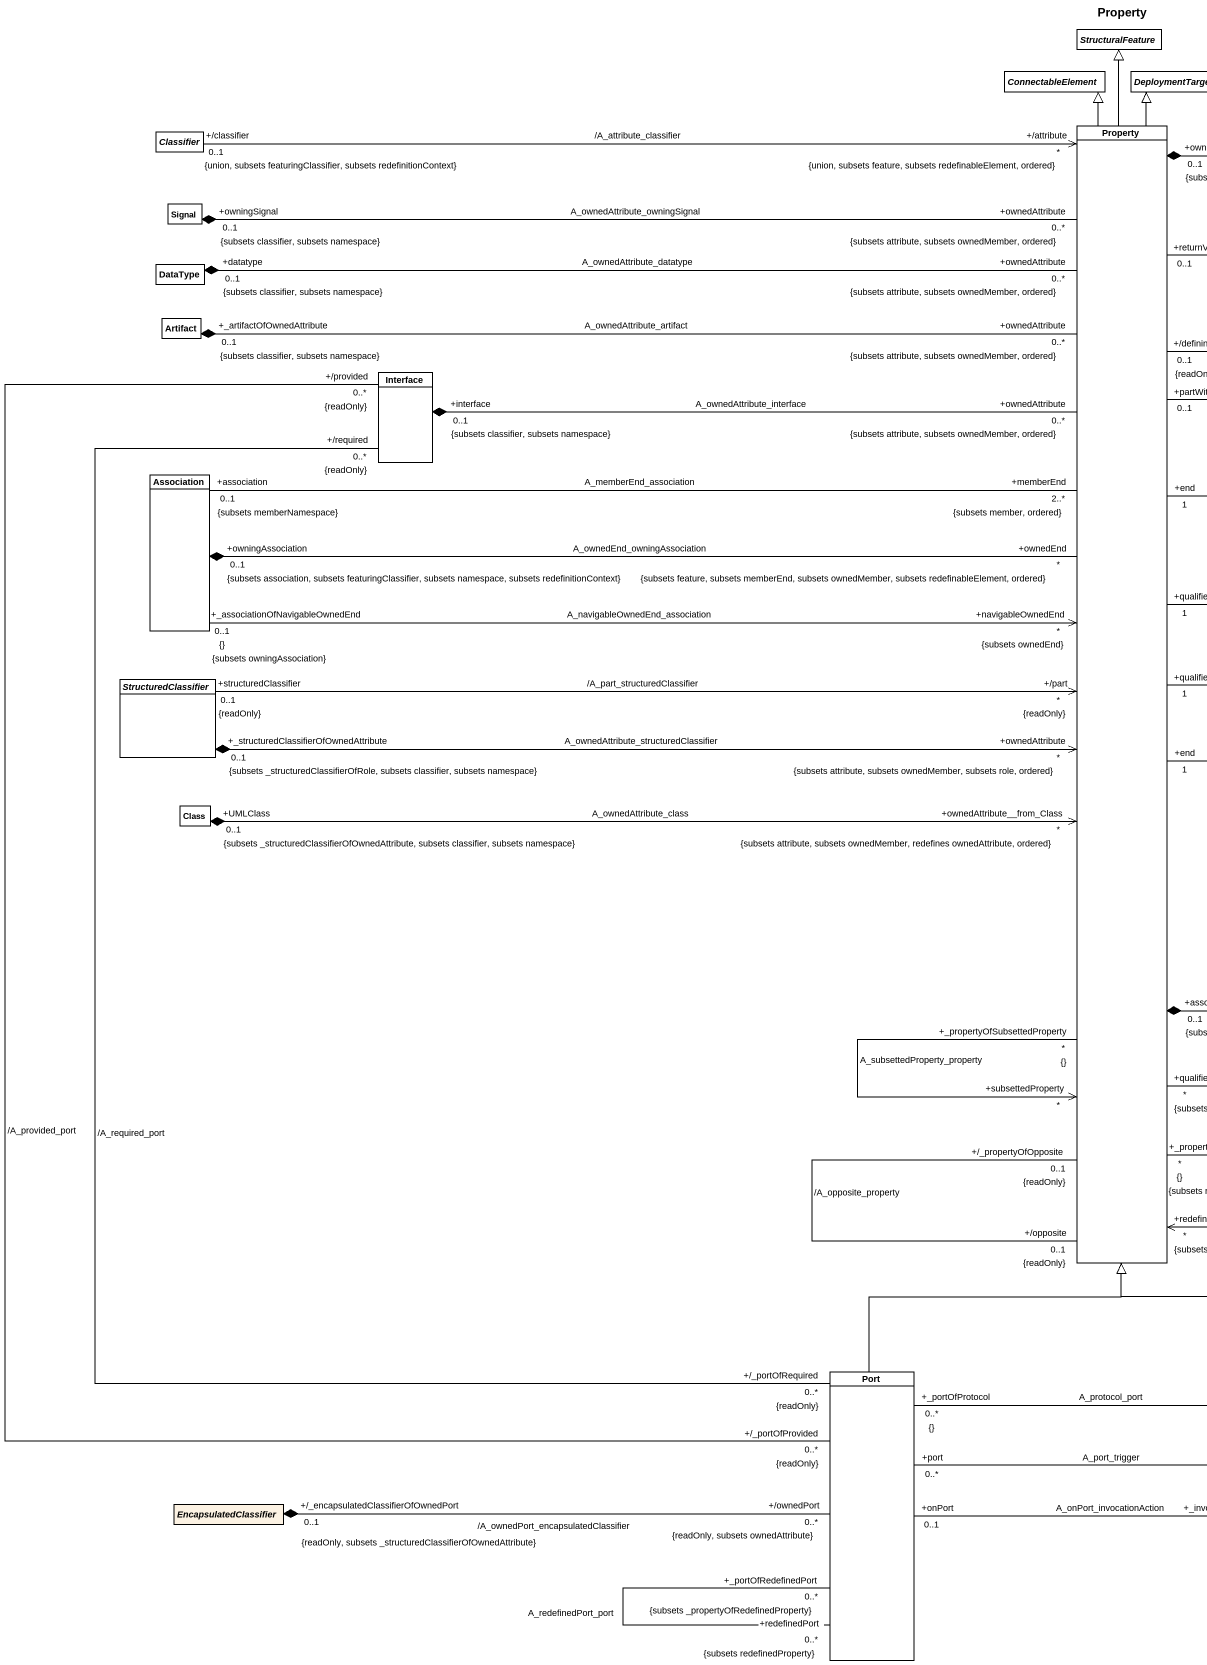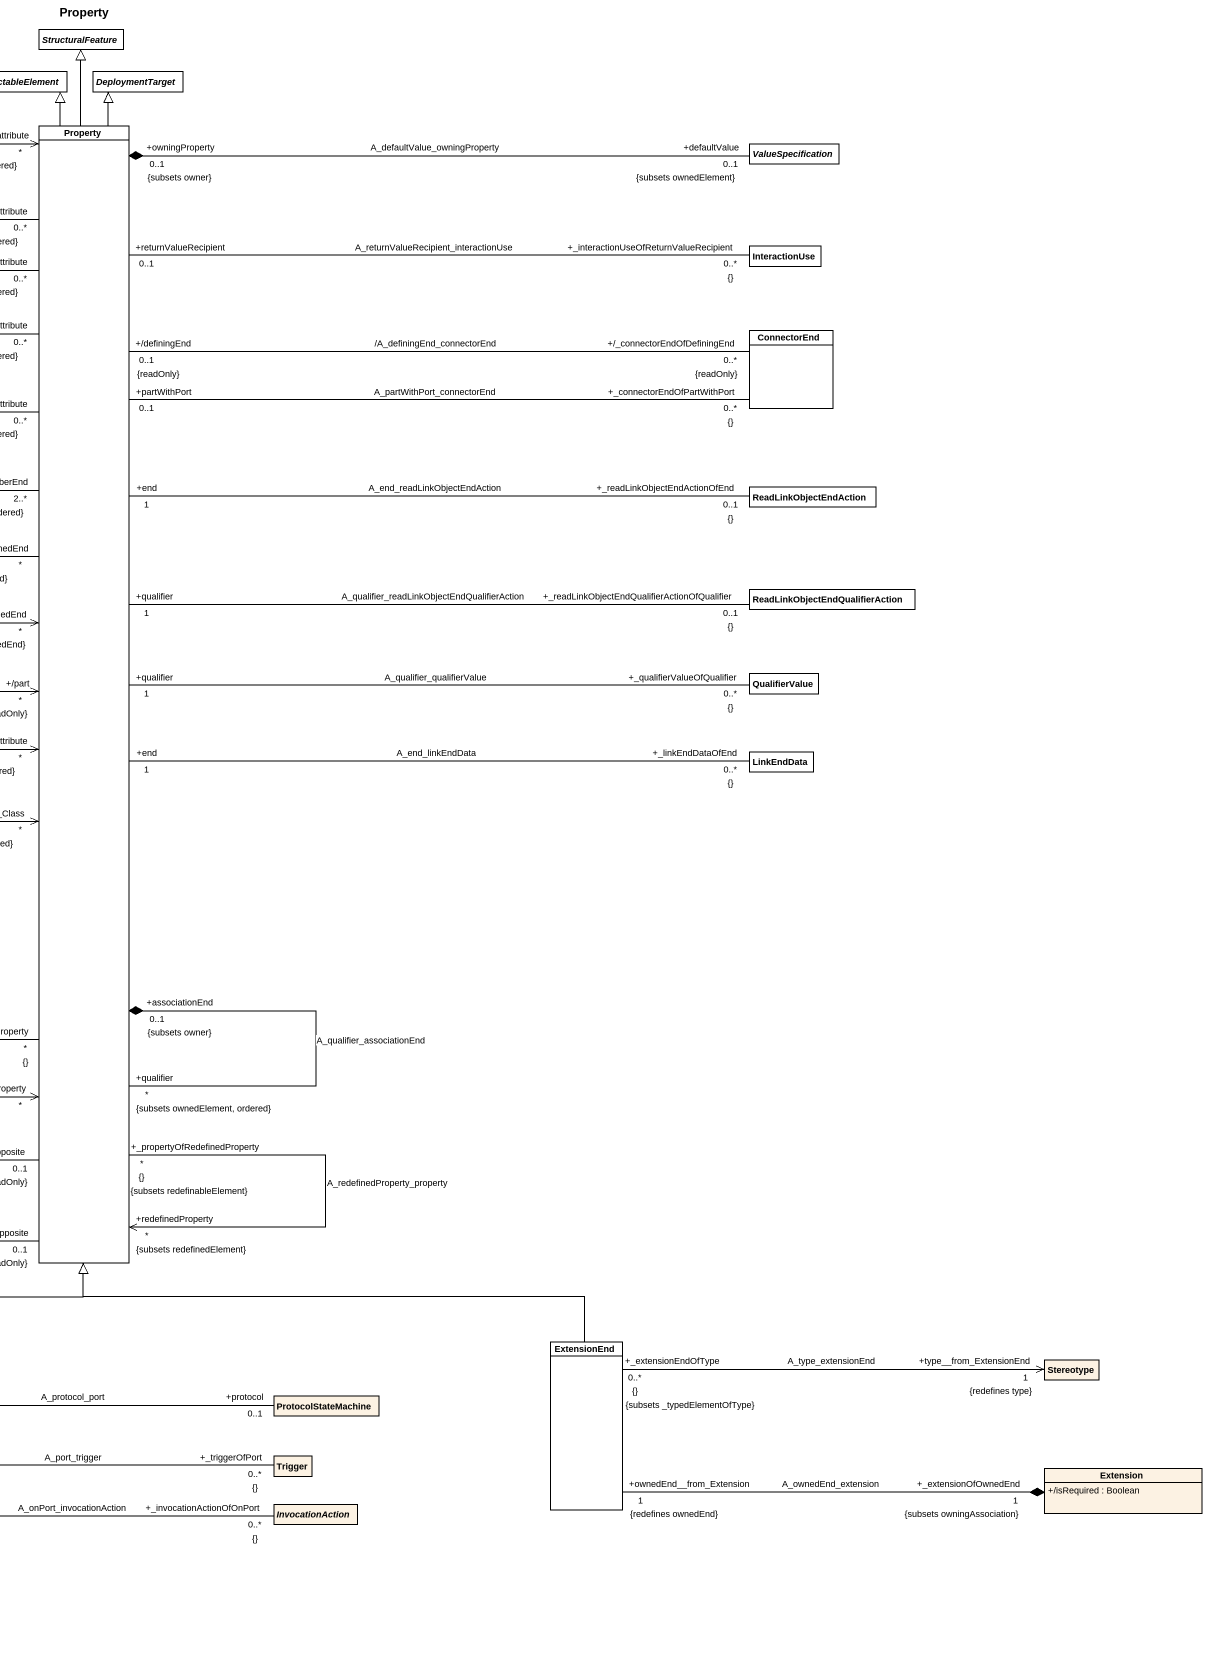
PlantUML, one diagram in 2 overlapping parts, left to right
@startuml
title Property
hide circle
hide empty members
skinparam classAttributeIconSize 0
abstract class StructuralFeature #FFFFFF
abstract class ConnectableElement #FFFFFF
abstract class DeploymentTarget #FFFFFF
abstract class Classifier #FFFFFF
class Property #FFFFFF
abstract class ValueSpecification #FFFFFF
class Signal #FFFFFF
class DataType #FFFFFF
class InteractionUse #FFFFFF
class "Artifact" as Artifact_ #FFFFFF
class ConnectorEnd #FFFFFF
class "Interface" as Interface_ #FFFFFF
class Association #FFFFFF
class ReadLinkObjectEndAction #FFFFFF
class "ReadLinkObjectEndQualifierAction" as ReadLinkObjectEndQualifierAc #FFFFFF
abstract class StructuredClassifier #FFFFFF
class QualifierValue #FFFFFF
class LinkEndData #FFFFFF
class "Class" as Class_ #FFFFFF
class ExtensionEnd #FFFFFF
class "Port" as Port_ #FFFFFF
class "Stereotype" as Stereotype_
class ProtocolStateMachine
class Trigger
class Extension {
  +/isRequired : Boolean
}
abstract class EncapsulatedClassifier
abstract class InvocationAction
Classifier "+/classifier\n0..1\n{union, subsets featuringClassifier, subsets redefinitionContext}" -right-> "+/attribute\n*\n{union, subsets feature, subsets redefinableElement, ordered}" Property : /A_attribute_classifier
Property -up-|> StructuralFeature
Property -up-|> ConnectableElement
Property -up-|> DeploymentTarget
Property "+_propertyOfRedefinedProperty\n*\n{}\n{subsets redefinableElement}" --> "+redefinedProperty\n*\n{subsets redefinedElement}" Property : A_redefinedProperty_property
Property "+associationEnd\n0..1\n{subsets owner}" *-- "+qualifier\n*\n{subsets ownedElement, ordered}" Property : A_qualifier_associationEnd
Property "+/_propertyOfOpposite\n0..1\n{readOnly}" -- "+/opposite\n0..1\n{readOnly}" Property : /A_opposite_property
Property "+_propertyOfSubsettedProperty\n*\n{}" --> "+subsettedProperty\n*" Property : A_subsettedProperty_property
Property "+owningProperty\n0..1\n{subsets owner}" *-up- "+defaultValue\n0..1\n{subsets ownedElement}" ValueSpecification : A_defaultValue_owningProperty
Signal "+owningSignal\n0..1\n{subsets classifier, subsets namespace}" *-right- "+ownedAttribute\n0..*\n{subsets attribute, subsets ownedMember, ordered}" Property : A_ownedAttribute_owningSignal
DataType "+datatype\n0..1\n{subsets classifier, subsets namespace}" *-right- "+ownedAttribute\n0..*\n{subsets attribute, subsets ownedMember, ordered}" Property : A_ownedAttribute_datatype
InteractionUse "+_interactionUseOfReturnValueRecipient\n0..*\n{}" -- "+returnValueRecipient\n0..1" Property : A_returnValueRecipient_interactionUse
Artifact_ "+_artifactOfOwnedAttribute\n0..1\n{subsets classifier, subsets namespace}" *-right- "+ownedAttribute\n0..*\n{subsets attribute, subsets ownedMember, ordered}" Property : A_ownedAttribute_artifact
ConnectorEnd "+_connectorEndOfPartWithPort\n0..*\n{}" -left- "+partWithPort\n0..1" Property : A_partWithPort_connectorEnd
ConnectorEnd "+/_connectorEndOfDefiningEnd\n0..*\n{readOnly}" -left- "+/definingEnd\n0..1\n{readOnly}" Property : /A_definingEnd_connectorEnd
Interface_ "+interface\n0..1\n{subsets classifier, subsets namespace}" *-right- "+ownedAttribute\n0..*\n{subsets attribute, subsets ownedMember, ordered}" Property : A_ownedAttribute_interface
Association "+association\n0..1\n{subsets memberNamespace}" -right- "+memberEnd\n2..*\n{subsets member, ordered}" Property : A_memberEnd_association
Association "+owningAssociation\n0..1\n{subsets association, subsets featuringClassifier, subsets namespace, subsets redefinitionContext}" *-right- "+ownedEnd\n*\n{subsets feature, subsets memberEnd, subsets ownedMember, subsets redefinableElement, ordered}" Property : A_ownedEnd_owningAssociation
Association "+_associationOfNavigableOwnedEnd\n0..1\n{}\n{subsets owningAssociation}" -right-> "+navigableOwnedEnd\n*\n{subsets ownedEnd}" Property : A_navigableOwnedEnd_association
ReadLinkObjectEndAction "+_readLinkObjectEndActionOfEnd\n0..1\n{}" -left- "+end\n1" Property : A_end_readLinkObjectEndAction
ReadLinkObjectEndQualifierAc "+_readLinkObjectEndQualifierActionOfQualifier\n0..1\n{}" -left- "+qualifier\n1" Property : A_qualifier_readLinkObjectEndQualifierAction
StructuredClassifier "+_structuredClassifierOfOwnedAttribute\n0..1\n{subsets _structuredClassifierOfRole, subsets classifier, subsets namespace}" *-right-> "+ownedAttribute\n*\n{subsets attribute, subsets ownedMember, subsets role, ordered}" Property : A_ownedAttribute_structuredClassifier
StructuredClassifier "+structuredClassifier\n0..1\n{readOnly}" -right-> "+/part\n*\n{readOnly}" Property : /A_part_structuredClassifier
QualifierValue "+_qualifierValueOfQualifier\n0..*\n{}" -left- "+qualifier\n1" Property : A_qualifier_qualifierValue
LinkEndData "+_linkEndDataOfEnd\n0..*\n{}" -left- "+end\n1" Property : A_end_linkEndData
Class_ "+UMLClass\n0..1\n{subsets _structuredClassifierOfOwnedAttribute, subsets classifier, subsets namespace}" *-right-> "+ownedAttribute__from_Class\n*\n{subsets attribute, subsets ownedMember, redefines ownedAttribute, ordered}" Property : A_ownedAttribute_class
ExtensionEnd -up-|> Property
ExtensionEnd "+_extensionEndOfType\n0..*\n{}\n{subsets _typedElementOfType}" -right-> "+type__from_ExtensionEnd\n1\n{redefines type}" Stereotype_ : A_type_extensionEnd
Port_ -up-|> Property
Port_ "+/_portOfProvided\n0..*\n{readOnly}" -up- "+/provided\n0..*\n{readOnly}" Interface_ : /A_provided_port
Port_ "+/_portOfRequired\n0..*\n{readOnly}" -up- "+/required\n0..*\n{readOnly}" Interface_ : /A_required_port
Port_ "+_portOfRedefinedPort\n0..*\n{subsets _propertyOfRedefinedProperty}" -- "+redefinedPort\n0..*\n{subsets redefinedProperty}" Port_ : A_redefinedPort_port
Port_ "+_portOfProtocol\n0..*\n{}" -right- "+protocol\n0..1" ProtocolStateMachine : A_protocol_port
Trigger "+_triggerOfPort\n0..*\n{}" -left- "+port\n0..*" Port_ : A_port_trigger
Extension "+_extensionOfOwnedEnd\n1\n{subsets owningAssociation}" *-left- "+ownedEnd__from_Extension\n1\n{redefines ownedEnd}" ExtensionEnd : A_ownedEnd_extension
EncapsulatedClassifier "+/_encapsulatedClassifierOfOwnedPort\n0..1\n{readOnly, subsets _structuredClassifierOfOwnedAttribute}" *-right- "+/ownedPort\n0..*\n{readOnly, subsets ownedAttribute}" Port_ : /A_ownedPort_encapsulatedClassifier
InvocationAction "+_invocationActionOfOnPort\n0..*\n{}" -left- "+onPort\n0..1" Port_ : A_onPort_invocationAction
@enduml
